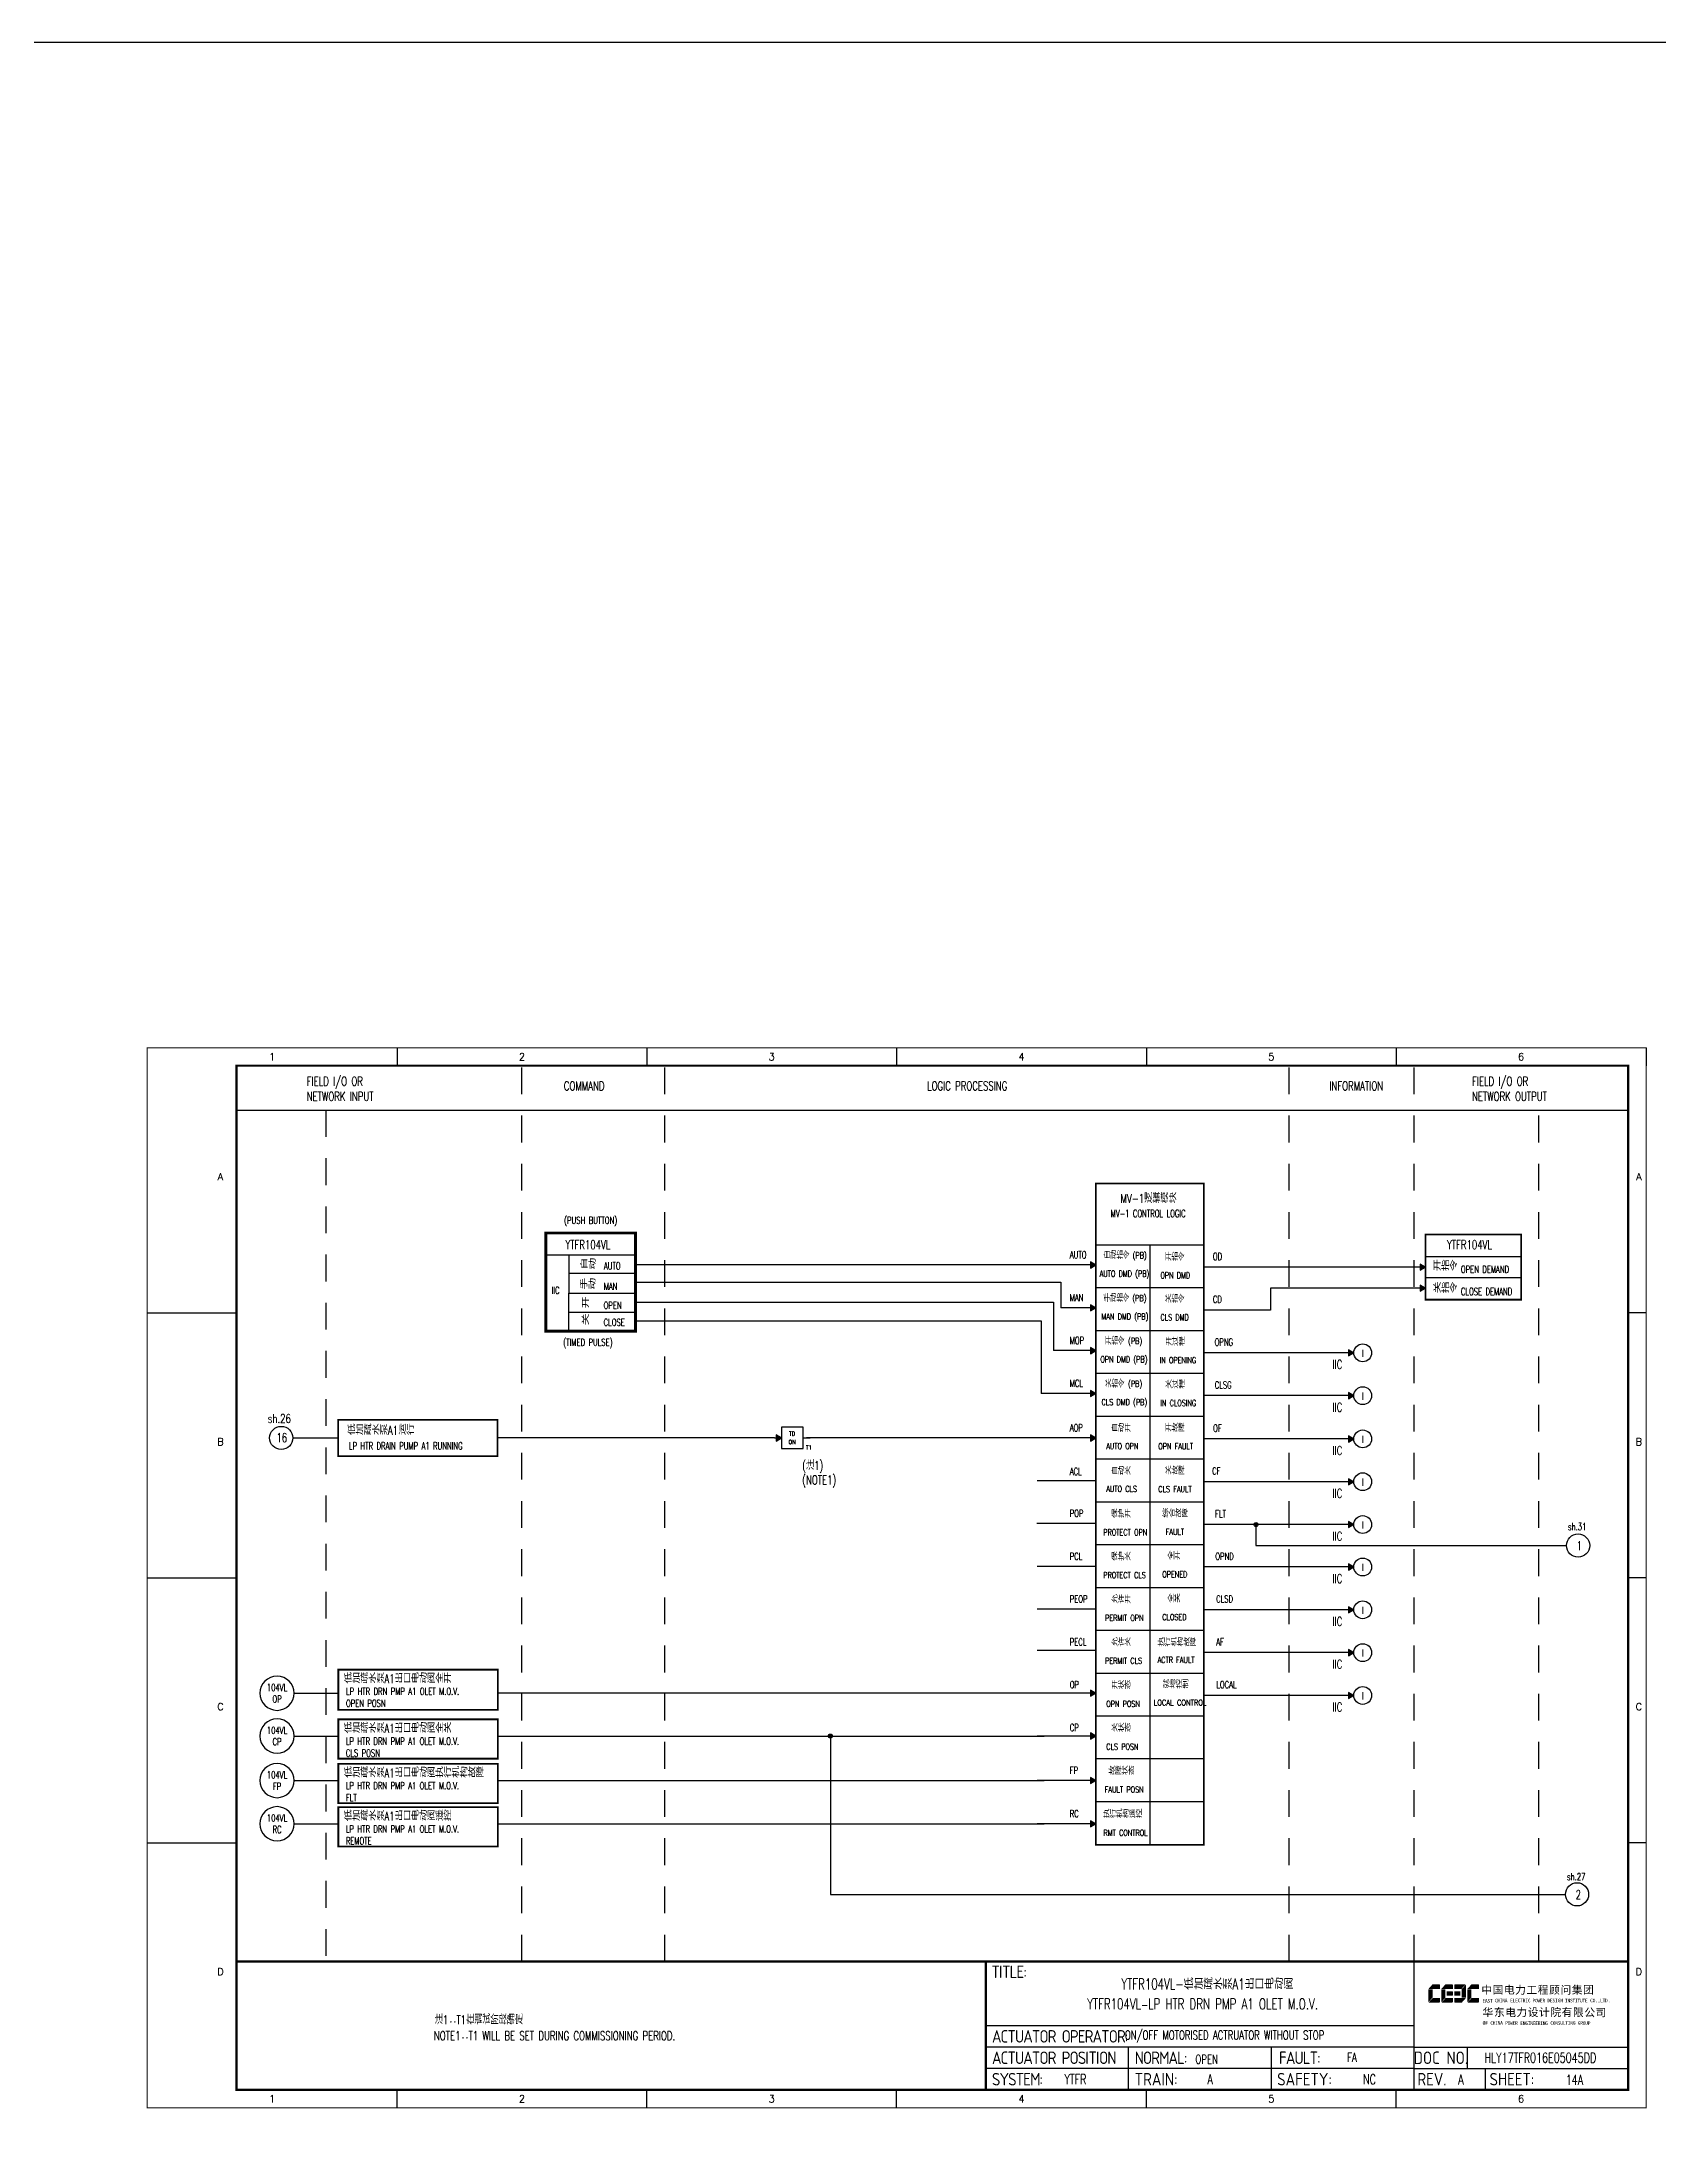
# Model space of a CAD drawing. Header units: millimetres. Extents: x 5560 to 16471, y 4607 to 8234.
# Drawn here: x 11190 to 11643, y 7480 to 8068 of the extents above; entities that cross this region are included whole.
import ezdxf
from ezdxf.enums import TextEntityAlignment as Align

# ---------------------------------------------------------------- set-up
doc = ezdxf.new("R2010")
doc.units = ezdxf.units.MM
doc.linetypes.add('DASHED', pattern=[0.75, 0.5, -0.25])
doc.linetypes.add('JIS_02_0.7', pattern=[1.35, 0.75, -0.6])
for name, color, linetype in [('BLOCK', 7, 'Continuous'), ('BORDER', 1, 'Continuous'), ('INSTRUMENT', 4, 'Continuous'), ('MLINE', 6, 'Continuous'), ('TITLE', 1, 'Continuous'), ('TK', 7, 'Continuous'), ('图框_外框线', 7, 'Continuous'), ('图框_标题栏文字', 6, 'Continuous')]:
    doc.layers.add(name, color=color, linetype=linetype)
doc.styles.add('DANIEL', font='COMPLEX', dxfattribs={"width": 0.7, "bigfont": 'GVFS'})
doc.styles.add('ecepdi', font='simhei.ttf', dxfattribs={"width": 0.9})
doc.styles.get("Standard").update_dxf_attribs({"font": 'romans.shx', "width": 0.7, "bigfont": '@0hztxta.shx'})
doc.styles.add('工程字', font='gbenor.shx', dxfattribs={"bigfont": 'gbcbig.shx'})

# ---------------------------------------------------------------- blocks, each defined once
blk = doc.blocks.new('INS00')
at = {"layer": 'INSTRUMENT', "color": 0}
blk.add_lwpolyline([(6, 0, 1), (-6, 0, 1)], format="xyb", close=True, dxfattribs=at)
at = {"layer": 'INSTRUMENT', "flags": 1}
for tag, p in [('INSNAM', (0, 9)), ('INSDGN', (0, -9)), ('INSTYP', (0, -12)), ('INSMAN', (0, -18)), ('INSREM', (0, -21)), ('INSSUP', (0, -15))]:
    blk.add_attdef(tag, text='', height=3, dxfattribs=at).set_placement(p, align=Align.TOP_CENTER)
at = {"layer": 'INSTRUMENT', "width": 0.7}
for tag, p in [('INSIDE', (0, 2)), ('INSSYS', (0, -2))]:
    blk.add_attdef(tag, text='', height=2.5, dxfattribs=at).set_placement(p, align=Align.MIDDLE)
for tag, p in [('INSHH', (6, 3.5)), ('INSL', (6, -3)), ('INSLL', (6, -6))]:
    blk.add_attdef(tag, p, '', height=2.5, dxfattribs=at)
at = {"layer": 'INSTRUMENT', "linetype": 'DASHED', "width": 0.7}
blk.add_attdef('INSH', (6, 0.5), '', height=2.5, dxfattribs=at)
blk = doc.blocks.new('A$C1E0003F3')
h = blk.add_hatch(color=152)
edge = h.paths.add_edge_path()
edge.add_ellipse((5.15, 4.41), major_axis=(0, 0.211), ratio=0.769231, start_angle=-90, end_angle=0)
edge.add_line((5.15, 4.62), (3.22, 4.62))
edge.add_line((3.22, 4.62), (2.09, 3.35))
edge.add_line((2.09, 3.35), (5.32, 3.35))
edge.add_line((5.32, 3.35), (5.32, 4.41))
h.paths.add_polyline_path([(3.22, 3.23), (2.09, 3.23), (2.09, -0.36), (3.22, 0.91)])
edge = h.paths.add_edge_path()
edge.add_line((5.32, 0.81), (3.27, 0.81))
edge.add_line((3.27, 0.81), (2.13, -0.46))
edge.add_line((2.13, -0.46), (5.15, -0.46))
edge.add_ellipse((5.15, -0.25), major_axis=(0, 0.211), ratio=0.769231, start_angle=180, end_angle=270)
edge.add_line((5.32, -0.25), (5.32, 0.81))
h = blk.add_hatch(color=152)
edge = h.paths.add_edge_path()
edge.add_ellipse((8.78, 4.41), major_axis=(0, 0.211), ratio=0.769231, start_angle=-90, end_angle=0)
edge.add_line((8.78, 4.62), (6.84, 4.62))
edge.add_line((6.84, 4.62), (5.71, 3.35))
edge.add_line((5.71, 3.35), (8.94, 3.35))
edge.add_line((8.94, 3.35), (8.94, 4.41))
h.paths.add_polyline_path([(6.84, 3.23), (5.71, 3.23), (5.71, -0.36), (6.84, 0.91)])
edge = h.paths.add_edge_path()
edge.add_ellipse((8.78, 2.49), major_axis=(0, 0.211), ratio=0.769231, start_angle=-90, end_angle=0)
edge.add_line((8.78, 2.7), (7.22, 2.7))
edge.add_line((7.22, 2.7), (7.22, 1.44))
edge.add_line((7.22, 1.44), (8.78, 1.44))
edge.add_ellipse((8.78, 1.65), major_axis=(0, 0.211), ratio=0.769231, start_angle=180, end_angle=270)
edge.add_line((8.94, 1.65), (8.94, 2.49))
edge = h.paths.add_edge_path()
edge.add_line((8.94, 0.81), (6.89, 0.81))
edge.add_line((6.89, 0.81), (5.75, -0.46))
edge.add_line((5.75, -0.46), (8.78, -0.46))
edge.add_ellipse((8.78, -0.25), major_axis=(0, 0.211), ratio=0.769231, start_angle=180, end_angle=270)
edge.add_line((8.94, -0.25), (8.94, 0.81))
h = blk.add_hatch(color=1)
edge = h.paths.add_edge_path()
edge.add_line((12.48, 4.62), (9.46, 4.62))
edge.add_ellipse((9.46, 4.41), major_axis=(0, 0.211), ratio=0.769231, start_angle=0, end_angle=90)
edge.add_line((9.3, 4.41), (9.3, 3.35))
edge.add_line((9.3, 3.35), (11.35, 3.35))
edge.add_line((11.35, 3.35), (12.48, 4.62))
h.paths.add_polyline_path([(12.57, 4.56), (11.38, 3.23), (11.38, 0.93), (12.57, 0.93)])
edge = h.paths.add_edge_path()
edge.add_line((11.03, 2.7), (9.46, 2.7))
edge.add_ellipse((9.46, 2.49), major_axis=(0, 0.211), ratio=0.769231, start_angle=0, end_angle=90)
edge.add_line((9.3, 2.49), (9.3, 1.65))
edge.add_ellipse((9.46, 1.65), major_axis=(0, 0.211), ratio=0.769231, start_angle=90, end_angle=180)
edge.add_line((9.46, 1.44), (11.03, 1.44))
edge.add_line((11.03, 1.44), (11.03, 2.7))
h = blk.add_hatch(color=1)
edge = h.paths.add_edge_path()
edge.add_line((12.58, 0.79), (9.3, 0.79))
edge.add_line((9.3, 0.79), (9.3, -0.27))
edge.add_ellipse((9.46, -0.27), major_axis=(0, 0.211), ratio=0.769231, start_angle=90, end_angle=180)
edge.add_line((9.46, -0.48), (11.43, -0.48))
edge.add_line((11.43, -0.48), (12.58, 0.79))
h = blk.add_hatch(color=152)
edge = h.paths.add_edge_path()
edge.add_ellipse((16.11, 4.41), major_axis=(0, 0.211), ratio=0.769231, start_angle=-90, end_angle=0)
edge.add_line((16.11, 4.62), (14.14, 4.62))
edge.add_line((14.14, 4.62), (13, 3.35))
edge.add_line((13, 3.35), (16.27, 3.35))
edge.add_line((16.27, 3.35), (16.27, 4.41))
h.paths.add_polyline_path([(14.14, 3.23), (13, 3.23), (13, -0.36), (14.14, 0.91)])
edge = h.paths.add_edge_path()
edge.add_line((16.27, 0.81), (14.18, 0.81))
edge.add_line((14.18, 0.81), (13.04, -0.46))
edge.add_line((13.04, -0.46), (16.03, -0.46))
edge.add_ellipse((16.03, -0.15), major_axis=(0, 0.316), ratio=0.769231, start_angle=180, end_angle=270)
edge.add_line((16.27, -0.15), (16.27, 0.81))
at = {"layer": 'TITLE', "color": 7, "style": 'ecepdi'}
for s, p in [('中', (16.92, 1.94)), ('国', (20.09, 2)), ('电', (23.25, 1.99)), ('力', (26.39, 1.96)), ('工', (29.53, 1.95)), ('程', (32.71, 1.98)), ('顾', (35.9, 1.98)), ('问', (39.09, 1.94)), ('集', (42.26, 1.98)), ('团', (45.42, 2.01)), ('华', (17.24, -4.31)), ('东', (20.45, -4.29)), ('电', (23.62, -4.35)), ('力', (26.75, -4.32)), ('设', (29.92, -4.3)), ('计', (33.05, -4.31)), ('院', (36.26, -4.29)), ('有', (39.41, -4.29)), ('限', (42.57, -4.32)), ('公', (45.78, -4.38)), ('司', (48.91, -4.35))]:
    blk.add_text(s, height=2.2, dxfattribs=at).set_placement(p)
at = {"layer": 'TITLE', "color": 7, "style": 'ecepdi', "width": 0.975}
for s, p in [('E', (17.58, 0.02)), ('A', (18.29, 0.03)), ('S', (19, 0.03)), ('T', (19.7, 0.03)), ('C', (21.1, 0.09)), ('H', (21.77, 0.09)), ('I', (22.46, 0.09)), ('N', (23.17, 0.1)), ('A', (23.86, 0.1)), ('E', (25.35, 0.09)), ('L', (26.05, 0.11)), ('E', (26.76, 0.1)), ('C', (27.46, 0.12)), ('T', (28.18, 0.11)), ('R', (28.87, 0.1)), ('I', (29.57, 0.11)), ('C', (30.28, 0.1)), ('P', (31.64, 0.09)), ('O', (32.32, 0.08)), ('W', (33.03, 0.08)), ('E', (33.72, 0.08)), ('R', (34.42, 0.09)), ('D', (35.81, 0.1)), ('E', (36.52, 0.1)), ('S', (37.2, 0.1)), ('I', (37.91, 0.09)), ('G', (38.68, 0.11)), ('N', (39.38, 0.09)), ('I', (40.72, 0.07)), ('N', (41.43, 0.08)), ('S', (42.14, 0.08)), ('T', (42.83, 0.08)), ('I', (43.52, 0.09)), ('T', (44.22, 0.07)), ('U', (44.93, 0.07)), ('T', (45.63, 0.08)), ('E', (46.34, 0.09)), ('C', (47.76, 0.11)), ('O', (48.48, 0.1)), ('L', (50.56, 0.1)), ('T', (51.27, 0.1)), ('D', (51.96, 0.1)), ('O', (17.67, -6.18)), ('OF', (18.01, -6.2)), ('F', (18.37, -6.2)), ('C', (19.8, -6.19)), ('H', (20.47, -6.19)), ('I', (21.15, -6.19)), ('N', (21.87, -6.18)), ('A', (22.56, -6.18)), ('P', (23.98, -6.2)), ('O', (24.66, -6.21)), ('W', (25.36, -6.21)), ('E', (26.06, -6.21)), ('R', (26.75, -6.2)), ('E', (28.19, -6.24)), ('N', (28.91, -6.27)), ('G', (29.62, -6.26)), ('I', (30.32, -6.27)), ('N', (31.02, -6.27)), ('E', (31.7, -6.28)), ('E', (32.41, -6.27)), ('R', (33.1, -6.24)), ('I', (33.81, -6.24)), ('N', (34.51, -6.26)), ('G', (35.2, -6.24)), ('C', (36.61, -6.19)), ('O', (37.3, -6.21)), ('N', (38, -6.2)), ('S', (38.71, -6.21)), ('U', (39.41, -6.18)), ('L', (40.11, -6.18)), ('T', (40.81, -6.19)), ('I', (41.51, -6.21)), ('N', (42.2, -6.21)), ('G', (42.91, -6.17)), ('G', (44.29, -6.2)), ('R', (45, -6.21)), ('O', (45.69, -6.22)), ('U', (46.39, -6.2)), ('P', (47.1, -6.23)), ('.', (49.23, 0.1)), (',', (49.87, 0.1)), ('.', (52.72, 0.11))]:
    blk.add_text(s, height=1, dxfattribs=at).set_placement(p, align=Align.MIDDLE_CENTER)
blk = doc.blocks.new('A$C57484896')
for p, q in [((70, 297), (70, 292)), ((140, 297), (140, 292)), ((210, 297), (210, 292)), ((280, 297), (280, 292)), ((350, 297), (350, 292)), ((420, 297), (420, 292)), ((0, 222.75), (25, 222.75)), ((420, 222.75), (415, 222.75)), ((0, 148.5), (25, 148.5)), ((420, 148.5), (415, 148.5)), ((0, 74.25), (25, 74.25)), ((420, 74.25), (415, 74.25)), ((70, 0), (70, 5)), ((140, 0), (140, 5)), ((210, 0), (210, 5)), ((280, 0), (280, 5)), ((350, 0), (350, 5))]:
    blk.add_line(p, q)
at = {"layer": 'MLINE', "linetype": 'JIS_02_0.7', "ltscale": 10}
for p, q in [((105, 41), (105, 292)), ((145, 41), (145, 292)), ((320, 41), (320, 292)), ((355, 41), (355, 292)), ((50, 279.56), (50, 41)), ((390, 41), (390, 279.56))]:
    blk.add_line(p, q, dxfattribs=at)
at = {"layer": 'MLINE'}
blk.add_line((25, 279.56), (415, 279.56), dxfattribs=at)
at = {"layer": '图框_外框线'}
for p, q in [((355, 5), (355, 41)), ((355, 23), (235, 23)), ((355, 17), (235, 17)), ((275, 11), (275, 17)), ((315, 11), (315, 17)), ((355, 17), (415, 17)), ((370, 11), (370, 17)), ((355, 11), (235, 11)), ((355, 11), (235, 11)), ((275, 5), (275, 11)), ((315, 5), (315, 11)), ((355, 11), (415, 11)), ((375, 5), (375, 11))]:
    blk.add_line(p, q, dxfattribs=at)
for points, const_width in [([(0, 0), (420, 0), (420, 297), (0, 297)], 0.3), ([(25, 5), (415, 5), (415, 292), (25, 292)], 0.6)]:
    blk.add_lwpolyline(points, close=True, dxfattribs=dict(at, const_width=const_width))
at = {"layer": '图框_外框线', "const_width": 0.6}
blk.add_lwpolyline([(235, 41), (25, 41)], dxfattribs=at)
at = {"layer": '图框_外框线'}
blk.add_lwpolyline([(415, 41, 0.6, 0.6, 0), (235, 41, 0.6, 0.6, 0), (235, 5, 0, 0, 0)], format="xyseb", dxfattribs=at)
blk.add_blockref('A$C1E0003F3', (356.94, 29.95))
at = {"layer": 'MLINE', "char_height": 2.5, "width": 31.8959, "attachment_point": 1}
for s, insert in [('FIELD I/O OR', (44.67, 288.89)), ('FIELD I/O OR', (371.22, 288.89)), ('NETWORK INPUT', (44.67, 284.64)), ('COMMAND', (116.74, 287.58)), ('LOGIC PROCESSING', (218.52, 287.58)), ('INFORMATION', (331.25, 287.58)), ('NETWORK OUTPUT', (371.22, 284.64))]:
    blk.add_mtext(s, dxfattribs=dict(at, insert=insert))
at = {"layer": 'TK', "color": 3}
for s, p in [('1', (35, 294.5)), ('2', (105, 294.5)), ('3', (175, 294.5)), ('4', (245, 294.5)), ('5', (315, 294.5)), ('6', (385, 294.5)), ('1', (35, 2.5)), ('2', (105, 2.5)), ('3', (175, 2.5)), ('4', (245, 2.5)), ('5', (315, 2.5)), ('6', (385, 2.5))]:
    blk.add_text(s, height=2, dxfattribs=at).set_placement(p, align=Align.MIDDLE)
for s, p in [('A', (20.5, 259.88)), ('A', (418, 259.88)), ('B', (20.5, 185.62)), ('B', (418, 185.62)), ('C', (20.5, 111.38)), ('C', (418, 111.38)), ('D', (20.5, 37.12)), ('D', (418, 37.12))]:
    blk.add_text(s, height=2, dxfattribs=at).set_placement(p, align=Align.CENTER)
at = {"layer": '图框_标题栏文字', "char_height": 3.5, "style": '工程字'}
for s, insert, width, attachment_point in [('{\\T0.9; TITLE:}', (234.86, 38.09), 14.2249, 4), ('{\\T0.9; ACTUATOR OPERATOR:}', (235, 20), 40, 4), ('{\\T0.9; ACTUATOR POSITION}', (235, 14), 45, 4), ('{\\T0.9; NORMAL:}', (275, 14), 18.2557, 4), ('{\\T0.9; FAULT:}', (315.44, 14), 15, 4), ('DOC NO.', (362.5, 14), 15, 5), ('{\\T0.9; SYSTEM:}', (235, 8), 17.9526, 4), ('{\\T0.9; }TRAIN: ', (275, 8), 17.6638, 4), ('SAFETY:', (324.3, 8), 22.3993, 5), ('REV.', (360, 8), 10, 5), ('SHEET:', (382.42, 8), 20, 5)]:
    blk.add_mtext(s, dxfattribs=dict(at, insert=insert, width=width, attachment_point=attachment_point))
blk = doc.blocks.new('TD ON')
at = {"layer": 'BORDER'}
blk.add_hatch(color=256, dxfattribs=at).paths.add_polyline_path([(2178.99, 3763.24), (2177.49, 3764.11), (2177.49, 3762.37)])
for p, q in [((2176.99, 3763.24), (2178.99, 3763.24)), ((2184.99, 3763.24), (2186.99, 3763.24))]:
    blk.add_line(p, q, dxfattribs=at)
for points in [[(2184.99, 3766.24), (2178.99, 3766.24), (2178.99, 3760.24), (2184.99, 3760.24)], [(2178.99, 3763.24), (2177.49, 3764.11), (2177.49, 3762.37)]]:
    blk.add_lwpolyline(points, close=True, dxfattribs=at)
at = {"layer": 'BORDER', "style": 'DANIEL', "width": 0.8}
for s, p in [('ON', (2181.94, 3762.09)), ('TD', (2181.94, 3764.43))]:
    blk.add_text(s, height=1.2, dxfattribs=at).set_placement(p, align=Align.MIDDLE)

msp = doc.modelspace()

# ---------------------------------------------------------------- hatches: boundary and pattern name
for points in [[(11485.7, 7725.5), (11484.2, 7726.37), (11484.2, 7724.63)], [(11578.11, 7724.88), (11576.61, 7725.74), (11576.61, 7724.01)], [(11578.11, 7719), (11576.61, 7719.87), (11576.61, 7718.14)], [(11485.7, 7713.5), (11484.2, 7714.37), (11484.2, 7712.63)], [(11485.7, 7701.5), (11484.2, 7702.37), (11484.2, 7700.63)], [(11558.01, 7700.88), (11556.51, 7701.74), (11556.51, 7700.01)], [(11485.7, 7689.5), (11484.2, 7690.37), (11484.2, 7688.63)], [(11558.01, 7688.88), (11556.51, 7689.74), (11556.51, 7688.01)], [(11485.7, 7677.03), (11484.2, 7677.9), (11484.2, 7676.16)], [(11558.01, 7676.76), (11556.51, 7677.62), (11556.51, 7675.89)], [(11558.01, 7664.76), (11556.51, 7665.62), (11556.51, 7663.89)], [(11558.01, 7652.76), (11556.51, 7653.62), (11556.51, 7651.89)], [(11558.01, 7640.88), (11556.51, 7641.74), (11556.51, 7640.01)], [(11558.01, 7628.88), (11556.51, 7629.74), (11556.51, 7628.01)], [(11558.01, 7616.88), (11556.51, 7617.74), (11556.51, 7616.01)], [(11485.7, 7605.5), (11484.2, 7606.37), (11484.2, 7604.63)], [(11558.01, 7604.88), (11556.51, 7605.74), (11556.51, 7604.01)], [(11485.7, 7593.5), (11484.2, 7594.37), (11484.2, 7592.63)], [(11485.7, 7581.03), (11484.2, 7581.9), (11484.2, 7580.16)], [(11485.7, 7568.91), (11484.2, 7569.78), (11484.2, 7568.05)]]:
    msp.add_hatch(color=256).paths.add_polyline_path(points)
h = msp.add_hatch(color=256)
edge = h.paths.add_edge_path()
edge.add_arc((11530.59, 7652.76), 0.55, 0, 360)
h = msp.add_hatch(color=256)
edge = h.paths.add_edge_path()
edge.add_arc((11411.32, 7593.5), 0.55, 0, 360)

# ---------------------------------------------------------------- linework, layer by layer
for p, q in [((11485.7, 7731.16), (11485.7, 7748.33)), ((11485.7, 7748.33), (11515.98, 7748.33)), ((11515.98, 7731.16), (11515.98, 7748.33)), ((11485.7, 7731.16), (11515.98, 7731.16)), ((11500.84, 7731.16), (11500.84, 7563.04)), ((11578.11, 7727.92), (11604.89, 7727.92)), ((11578.11, 7727.92), (11604.89, 7727.92)), ((11485.7, 7725.5), (11356.74, 7725.5)), ((11356.74, 7720.71), (11475.91, 7720.71)), ((11475.91, 7720.71), (11475.91, 7713.5)), ((11578.11, 7724.88), (11515.98, 7724.88)), ((11578.11, 7721.98), (11604.89, 7721.98)), ((11356.74, 7715.12), (11473.86, 7715.12)), ((11473.86, 7715.12), (11473.86, 7701.5)), ((11485.7, 7719.16), (11515.98, 7719.16)), ((11578.11, 7719), (11534.65, 7719)), ((11534.65, 7719), (11534.65, 7712.88)), ((11578.11, 7715.79), (11604.89, 7715.79)), ((11578.11, 7715.79), (11604.89, 7715.79)), ((11356.74, 7709.88), (11470.43, 7709.88)), ((11470.43, 7709.88), (11470.43, 7689.5)), ((11485.7, 7713.5), (11475.91, 7713.5)), ((11534.65, 7712.88), (11515.98, 7712.88)), ((11485.7, 7707.16), (11515.98, 7707.16)), ((11485.7, 7701.5), (11473.86, 7701.5)), ((11530.59, 7700.88), (11515.98, 7700.88)), ((11556.51, 7700.88), (11515.98, 7700.88)), ((11485.7, 7695.16), (11515.98, 7695.16)), ((11485.7, 7689.5), (11470.43, 7689.5)), ((11530.59, 7688.88), (11515.98, 7688.88)), ((11556.51, 7688.88), (11515.98, 7688.88)), ((11485.7, 7683.16), (11515.98, 7683.16)), ((11260.71, 7677.03), (11273.11, 7677.03)), ((11395.66, 7677.03), (11318.05, 7677.03)), ((11469.18, 7677.03), (11404.66, 7677.03)), ((11485.7, 7677.03), (11469.18, 7677.03)), ((11556.51, 7676.76), (11515.98, 7676.76)), ((11485.7, 7671.16), (11515.98, 7671.16)), ((11485.7, 7665.03), (11469.25, 7665.03)), ((11556.51, 7664.76), (11515.98, 7664.76)), ((11485.7, 7659.16), (11515.98, 7659.16)), ((11485.7, 7653.03), (11469.18, 7653.03)), ((11530.59, 7652.76), (11515.98, 7652.76)), ((11556.51, 7652.76), (11515.98, 7652.76)), ((11530.59, 7652.61), (11530.59, 7646.91)), ((11485.7, 7647.16), (11515.98, 7647.16)), ((11530.59, 7646.91), (11617.61, 7646.91)), ((11485.7, 7641.03), (11469.25, 7641.03)), ((11530.59, 7640.88), (11515.98, 7640.88)), ((11556.51, 7640.88), (11515.98, 7640.88)), ((11485.7, 7635.16), (11515.98, 7635.16)), ((11485.7, 7629.03), (11469.25, 7629.03)), ((11530.59, 7628.88), (11515.98, 7628.88)), ((11556.51, 7628.88), (11515.98, 7628.88)), ((11485.7, 7623.16), (11515.98, 7623.16)), ((11485.7, 7617.5), (11469.25, 7617.5)), ((11530.59, 7616.88), (11515.98, 7616.88)), ((11556.51, 7616.88), (11515.98, 7616.88)), ((11273.46, 7612.1), (11318.14, 7612.1)), ((11273.46, 7600.83), (11273.46, 7612.1)), ((11318.14, 7600.83), (11318.14, 7612.1)), ((11485.7, 7611.16), (11515.98, 7611.16)), ((11261.07, 7605.5), (11273.46, 7605.5)), ((11485.7, 7605.5), (11318.14, 7605.5)), ((11530.59, 7604.88), (11515.98, 7604.88)), ((11556.51, 7604.88), (11515.98, 7604.88)), ((11318.14, 7600.83), (11273.46, 7600.83)), ((11273.46, 7598.17), (11318.14, 7598.17)), ((11273.46, 7587.15), (11273.46, 7598.17)), ((11318.14, 7587.15), (11318.14, 7598.17)), ((11485.7, 7599.16), (11515.98, 7599.16)), ((11261.07, 7593.5), (11273.46, 7593.5)), ((11318.14, 7593.5), (11471.28, 7593.5)), ((11411.32, 7593.5), (11411.32, 7549.12)), ((11485.7, 7593.5), (11469.25, 7593.5)), ((11318.14, 7587.15), (11273.46, 7587.15)), ((11273.46, 7585.7), (11318.14, 7585.7)), ((11273.46, 7574.68), (11273.46, 7585.7)), ((11318.14, 7574.68), (11318.14, 7585.7)), ((11485.7, 7587.16), (11515.98, 7587.16)), ((11261.07, 7581.03), (11273.46, 7581.03)), ((11318.14, 7581.03), (11471.28, 7581.03)), ((11485.7, 7581.03), (11469.25, 7581.03)), ((11318.14, 7574.68), (11273.46, 7574.68)), ((11273.46, 7573.58), (11318.14, 7573.58)), ((11273.46, 7562.56), (11273.46, 7573.58)), ((11318.14, 7562.56), (11318.14, 7573.58)), ((11485.7, 7575.16), (11515.98, 7575.16)), ((11261.07, 7568.91), (11273.46, 7568.91)), ((11318.14, 7568.91), (11471.28, 7568.91)), ((11485.7, 7568.91), (11469.25, 7568.91)), ((11318.14, 7562.56), (11273.46, 7562.56)), ((11411.32, 7549.12), (11617.29, 7549.12))]:
    msp.add_line(p, q)
at = {"color": 0}
for p, q in [((11331.57, 7734.46), (11356.74, 7734.46)), ((11331.57, 7734.46), (11331.57, 7706.95)), ((11356.74, 7734.46), (11356.74, 7706.95)), ((11331.57, 7728.33), (11356.74, 7728.33)), ((11337.99, 7728.33), (11337.96, 7706.95)), ((11337.96, 7723.19), (11356.71, 7723.19)), ((11337.96, 7717.61), (11356.71, 7717.61)), ((11337.96, 7712.24), (11356.71, 7712.24)), ((11356.74, 7706.95), (11331.57, 7706.95)), ((11337.96, 7706.95), (11356.74, 7706.95))]:
    msp.add_line(p, q, dxfattribs=at)
for points in [[(7160.94, 8068.2), (15336.96, 8068.2), (15336.96, 4606.91), (7160.94, 4606.91)], [(11485.7, 7731.16), (11515.98, 7731.16), (11515.98, 7563.04), (11485.7, 7563.04)], [(11485.7, 7725.5), (11484.2, 7726.37), (11484.2, 7724.63)], [(11578.11, 7724.88), (11576.61, 7725.74), (11576.61, 7724.01)], [(11578.11, 7719), (11576.61, 7719.87), (11576.61, 7718.14)], [(11485.7, 7713.5), (11484.2, 7714.37), (11484.2, 7712.63)], [(11485.7, 7701.5), (11484.2, 7702.37), (11484.2, 7700.63)], [(11558.01, 7700.88), (11556.51, 7701.74), (11556.51, 7700.01)], [(11485.7, 7689.5), (11484.2, 7690.37), (11484.2, 7688.63)], [(11558.01, 7688.88), (11556.51, 7689.74), (11556.51, 7688.01)], [(11485.7, 7677.03), (11484.2, 7677.9), (11484.2, 7676.16)], [(11558.01, 7676.76), (11556.51, 7677.62), (11556.51, 7675.89)], [(11558.01, 7664.76), (11556.51, 7665.62), (11556.51, 7663.89)], [(11558.01, 7652.76), (11556.51, 7653.62), (11556.51, 7651.89)], [(11558.01, 7640.88), (11556.51, 7641.74), (11556.51, 7640.01)], [(11558.01, 7628.88), (11556.51, 7629.74), (11556.51, 7628.01)], [(11558.01, 7616.88), (11556.51, 7617.74), (11556.51, 7616.01)], [(11485.7, 7605.5), (11484.2, 7606.37), (11484.2, 7604.63)], [(11558.01, 7604.88), (11556.51, 7605.74), (11556.51, 7604.01)], [(11485.7, 7593.5), (11484.2, 7594.37), (11484.2, 7592.63)], [(11485.7, 7581.03), (11484.2, 7581.9), (11484.2, 7580.16)], [(11485.7, 7568.91), (11484.2, 7569.78), (11484.2, 7568.05)]]:
    msp.add_lwpolyline(points, close=True)
for points, const_width in [([(11485.7, 7748.33), (11515.98, 7748.33), (11515.98, 7563.04), (11485.7, 7563.04), (11485.7, 7748.33)], 0.5), ([(11485.7, 7748.33), (11515.98, 7748.33), (11515.98, 7563.04), (11485.7, 7563.04), (11485.7, 7748.33)], 0.2), ([(11578.11, 7734.04), (11604.89, 7734.04), (11604.89, 7715.79), (11578.11, 7715.79), (11578.11, 7734.04)], 0.5), ([(11273.37, 7682.12), (11318.05, 7682.12), (11318.05, 7671.94), (11273.37, 7671.94), (11273.37, 7682.12)], 0.5), ([(11273.46, 7612.1), (11318.14, 7612.1), (11318.14, 7600.83), (11273.46, 7600.83), (11273.46, 7612.1)], 0.5), ([(11273.46, 7598.17), (11318.14, 7598.17), (11318.14, 7587.15), (11273.46, 7587.15), (11273.46, 7598.17)], 0.5), ([(11273.46, 7585.7), (11318.14, 7585.7), (11318.14, 7574.68), (11273.46, 7574.68), (11273.46, 7585.7)], 0.5), ([(11273.46, 7573.58), (11318.14, 7573.58), (11318.14, 7562.56), (11273.46, 7562.56), (11273.46, 7573.58)], 0.5)]:
    msp.add_lwpolyline(points, dxfattribs=dict(const_width=const_width))
at = {"color": 0, "const_width": 0.8}
msp.add_lwpolyline([(11331.57, 7734.46), (11356.74, 7734.46), (11356.74, 7706.95), (11331.57, 7706.95), (11331.57, 7734.46)], dxfattribs=at)
msp.add_lwpolyline([(11578.11, 7715.79), (11578.11, 7734.04), (11604.89, 7734.04), (11604.89, 7715.79)])
msp.add_lwpolyline([(11578.11, 7715.79), (11578.11, 7734.04), (11604.89, 7734.04), (11604.89, 7715.79)])
for centre, radius in [((11560.51, 7700.88), 2.5), ((11560.51, 7688.88), 2.5), ((11560.51, 7676.76), 2.5), ((11560.51, 7664.76), 2.5), ((11530.59, 7652.76), 0.55), ((11560.51, 7652.76), 2.5), ((11560.51, 7640.88), 2.5), ((11560.51, 7628.88), 2.5), ((11560.51, 7616.88), 2.5), ((11560.51, 7604.88), 2.5), ((11411.32, 7593.5), 0.55)]:
    msp.add_circle(centre, radius)
at = {"color": 1}
for centre in [(11257.45, 7677.03), (11620.86, 7646.87), (11620.56, 7549.14)]:
    msp.add_circle(centre, 3.25, dxfattribs=at)

# ---------------------------------------------------------------- block references
for name, p in [('A$C57484896', (11219.9, 7489.34)), ('TD ON', (9218.67, 3913.79))]:
    msp.add_blockref(name, p)
at = {"layer": 'MLINE', "xscale": 0.7999999999992724, "yscale": 0.7999999999992724, "zscale": 0.8}
for p, values in [((11256.27, 7605.5), {'INSIDE': '104VL', 'INSSYS': 'OP'}), ((11256.27, 7593.5), {'INSIDE': '104VL', 'INSSYS': 'CP'}), ((11256.27, 7581.03), {'INSIDE': '104VL', 'INSSYS': 'FP'}), ((11256.27, 7568.91), {'INSIDE': '104VL', 'INSSYS': 'RC'})]:
    msp.add_blockref('INS00', p, dxfattribs=at).add_auto_attribs(values)

# ---------------------------------------------------------------- texts
at = {"width": 0.7}
for p in [(11560.55, 7699.75), (11560.55, 7687.75), (11560.55, 7675.63), (11560.55, 7663.63), (11560.55, 7651.63), (11560.55, 7639.75), (11560.55, 7627.75), (11560.55, 7615.75), (11560.55, 7603.75)]:
    msp.add_text('I', height=2, dxfattribs=at).set_placement(p, align=Align.CENTER)
at = {"attachment_point": 1}
for s, insert, char_height, width in [('MV-1逻辑模块', (11492.65, 7745.38), 2.5, 73.0067), ('MV-1 CONTROL LOGIC', (11489.87, 7740.92), 2, 48.5204), ('YTFR104VL', (11584.12, 7732.45), 2.5, 73.0067), ('AUTO', (11478.41, 7729.35), 2, 73.0067), ('AUTO', (11478.41, 7729.35), 2, 73.0067), ('自动指令', (11487.87, 7729.16), 2, 73.0067), ('(PB)', (11496.03, 7729.06), 1.7, 73.0067), ('开指令', (11505.1, 7728.69), 2, 73.0067), ('OD', (11518.52, 7728.88), 2, 73.0067), ('开指令', (11580.19, 7726.42), 2.5, 73.0067), ('AUTO DMD (PB)', (11486.77, 7723.91), 1.7, 73.0067), ('OPN DMD', (11503.81, 7723.44), 1.7, 73.0067), ('OPEN DEMAND', (11588.02, 7725.28), 2, 73.0067), ('MAN', (11478.41, 7717.35), 2, 73.0067), ('MAN', (11478.41, 7717.35), 2, 73.0067), ('手动指令', (11487.85, 7717.16), 2, 73.0067), ('(PB)', (11495.95, 7717.06), 1.7, 73.0067), ('关指令', (11505.1, 7716.93), 2, 73.0067), ('CD', (11518.52, 7716.88), 2, 73.0067), ('关指令', (11580.19, 7720.2), 2.5, 73.0067), ('CLOSE DEMAND', (11588.02, 7719.06), 2, 73.0067), ('MAN DMD (PB)', (11487.31, 7711.91), 1.7, 73.0067), ('CLS DMD', (11503.81, 7711.67), 1.7, 73.0067), ('MOP', (11478.41, 7705.35), 2, 73.0067), ('MOP', (11478.41, 7705.35), 2, 73.0067), ('开指令', (11488.28, 7705.16), 2, 73.0067), ('(PB)', (11494.75, 7705.06), 1.7, 73.0067), ('开过程', (11505.19, 7704.93), 2, 73.0067), ('OPNG', (11519, 7704.88), 2, 73.0067), ('OPN DMD (PB)', (11486.99, 7699.91), 1.7, 73.0067), ('IN OPENING', (11503.59, 7699.67), 1.7, 73.0067), ('IIC', (11552.01, 7698.88), 2.5, 4.5039), ('MCL', (11478.41, 7693.35), 2, 73.0067), ('MCL', (11478.41, 7693.35), 2, 73.0067), ('关指令', (11488.28, 7693.16), 2, 73.0067), ('(PB)', (11494.75, 7693.06), 1.7, 73.0067), ('关过程', (11505.19, 7692.93), 2, 73.0067), ('CLSG', (11519.03, 7692.88), 2, 73.0067), ('CLS DMD (PB)', (11487.32, 7687.91), 1.7, 73.0067), ('IN CLOSING', (11503.8, 7687.67), 1.7, 73.0067), ('IIC', (11552.01, 7686.88), 2.5, 4.5039), ('sh.26', (11253.69, 7683.73), 2.5, 73.0067), ('低加疏水泵A1运行', (11275.94, 7680.44), 2.5, 73.0067), ('AOP', (11478.41, 7680.88), 2, 73.0067), ('自动开', (11490.03, 7680.69), 2, 73.0067), ('开故障', (11505.1, 7680.81), 2, 73.0067), ('OF', (11518.58, 7680.76), 2, 73.0067), ('16', (11256.09, 7678.36), 2.5, 73.0067), ('LP HTR DRAIN PUMP A1 RUNNING', (11276.4, 7675.81), 2, 73.0067), ('AUTO OPN', (11488.63, 7675.6), 1.7, 73.0067), ('OPN FAULT', (11503.22, 7675.55), 1.7, 73.0067), ('IIC', (11552.01, 7674.76), 2.5, 4.5039), ('(注1)', (11403.45, 7670.55), 2.5, 73.0067), ('ACL', (11478.41, 7668.64), 2, 73.0067), ('自动关', (11490.03, 7668.69), 2, 73.0067), ('关故障', (11505.1, 7668.81), 2, 73.0067), ('CF', (11518.32, 7668.76), 2, 73.0067), ('(NOTE1)', (11403.44, 7666.51), 2.5, 73.0067), ('AUTO CLS', (11488.63, 7663.6), 1.7, 73.0067), ('CLS FAULT', (11503.22, 7663.55), 1.7, 73.0067), ('IIC', (11552.01, 7662.76), 2.5, 4.5039), ('POP', (11478.41, 7656.88), 2, 73.0067), ('保护开', (11490.03, 7656.69), 2, 73.0067), ('综合故障', (11504.26, 7656.81), 2, 73.0067), ('FLT', (11519.13, 7656.76), 2, 73.0067), ('PROTECT OPN', (11487.82, 7651.44), 1.7, 73.0067), ('FAULT', (11505.32, 7651.55), 1.7, 73.0067), ('IIC', (11552.01, 7650.76), 2.5, 4.5039), ('sh.31', (11618, 7653.2), 2, 73.0067), ('PCL', (11478.41, 7644.88), 2, 73.0067), ('保护关', (11490.03, 7644.69), 2, 73.0067), ('全开', (11505.76, 7644.93), 2, 73.0067), ('OPND', (11519.2, 7644.88), 2, 73.0067), ('1', (11620.46, 7648.08), 2.5, 73.0067), ('PROTECT CLS', (11487.82, 7639.44), 1.7, 73.0067), ('OPENED', (11504.33, 7639.67), 1.7, 73.0067), ('IIC', (11552.01, 7638.88), 2.5, 4.5039), ('PEOP', (11478.41, 7632.88), 2, 73.0067), ('允许开', (11490.03, 7632.69), 2, 73.0067), ('全关', (11505.76, 7632.93), 2, 73.0067), ('CLSD', (11519.43, 7632.88), 2, 73.0067), ('PERMIT OPN', (11488.31, 7627.44), 1.7, 73.0067), ('CLOSED', (11504.33, 7627.67), 1.7, 73.0067), ('IIC', (11552.01, 7626.88), 2.5, 4.5039), ('PECL', (11478.41, 7620.88), 2, 73.0067), ('允许关', (11490.03, 7620.69), 2, 73.0067), ('执行机构故障', (11502.95, 7620.69), 2, 73.0067), ('AF', (11519.46, 7620.88), 2, 73.0067), ('PERMIT CLS', (11488.31, 7615.44), 1.7, 73.0067), ('ACTR FAULT', (11503.02, 7615.67), 1.7, 73.0067), ('IIC', (11552.01, 7614.88), 2.5, 4.5039), ('低加疏水泵A1出口电动阀全开', (11274.98, 7610.82), 2.5, 73.0067), ('OP', (11478.41, 7608.88), 2, 73.0067), ('开状态', (11490.03, 7608.69), 2, 73.0067), ('就地控制', (11504.44, 7608.93), 2, 73.0067), ('LOCAL', (11519.46, 7608.88), 2, 73.0067), ('LP HTR DRN PMP A1 OLET M.O.V.\\POPEN POSN', (11275.59, 7607.02), 2, 73.0067), ('OPN POSN', (11488.65, 7603.35), 1.7, 73.0067), ('LOCAL CONTROL', (11501.94, 7603.67), 1.6, 73.0067), ('低加疏水泵A1出口电动阀全关', (11274.98, 7596.89), 2.5, 73.0067), ('IIC', (11552.01, 7602.88), 2.5, 4.5039), ('LP HTR DRN PMP A1 OLET M.O.V. \\PCLS POSN', (11275.54, 7593.05), 2, 73.0067), ('CP', (11478.41, 7596.88), 2, 73.0067), ('CLS POSN', (11488.65, 7591.35), 1.7, 73.0067), ('关状态', (11490.03, 7596.69), 2, 73.0067), ('低加疏水泵A1出口电动阀执行机构故障', (11274.98, 7584.42), 2.5, 73.0067), ('LP HTR DRN PMP A1 OLET M.O.V.\\PFLT', (11275.54, 7580.57), 2, 73.0067), ('FP', (11478.41, 7584.88), 2, 73.0067), ('故障状态', (11489.26, 7584.69), 2, 73.0067), ('FAULT POSN', (11488.22, 7579.35), 1.7, 73.0067), ('低加疏水泵A1出口电动阀遥控', (11274.98, 7572.3), 2.5, 73.0067), ('LP HTR DRN PMP A1 OLET M.O.V.\\PREMOTE', (11275.54, 7568.46), 2, 73.0067), ('RC', (11478.41, 7572.76), 2, 73.0067), ('执行机构遥控', (11487.73, 7572.57), 2, 73.0067), ('RMT CONTROL', (11487.87, 7567.23), 1.7, 73.0067), ('sh.27', (11617.74, 7555.12), 2, 73.0067), ('2', (11620.16, 7550.3), 2.5, 73.0067), ('\\pt3;YTFR104VL-低加疏水泵A1出口电动阀', (11492.87, 7525.52), 3, 79.5607), ('注1：T1在调试阶段确定', (11300.49, 7515.22), 2.5, 73.0067), ('YTFR104VL{\\H0.8333x;-}LP HTR DRN PMP A1 OLET M.O.V.', (11483.29, 7519.93), 3, 114.3396), ('NOTE1：T1 WILL BE SET DURING COMMISSIONING PERIOD.', (11300.23, 7510.76), 2.5, 81.8859), (' ON/OFF MOTORISED ACTRUATOR WITHOUT STOP', (11492.66, 7510.95), 2.5, 91.5509), ('FA', (11556.14, 7504.74), 2.5, 73.0067), ('YTFR', (11476.94, 7498.72), 2.8, 8.5983), ('A', (11517, 7498.72), 2.8, 8.5983), ('NC', (11560.58, 7498.72), 2.8, 8.5983), ('A', (11587.28, 7498.66), 2.8, 8.5983)]:
    msp.add_mtext(s, dxfattribs=dict(at, insert=insert, char_height=char_height, width=width))
at = {"color": 0, "attachment_point": 1}
for s, insert, char_height, width in [('(PUSH BUTTON)', (11336.71, 7739.01), 2, 72.978), ('YTFR104VL', (11337.08, 7732.43), 2.5, 73.0067), ('自动', (11341.09, 7726.86), 2.5, 73.0067), ('手动', (11341.06, 7721.25), 2.5, 73.0067), ('AUTO', (11347.86, 7726.25), 2, 73.0067), ('IIC', (11333.21, 7719.41), 2, 73.0067), ('开', (11341.52, 7716), 2.5, 73.0067), ('OPEN', (11347.78, 7715.21), 2, 73.0067), ('MAN', (11347.83, 7720.54), 2, 73.0067), ('关', (11341.52, 7711.24), 2.5, 73.0067), ('CLOSE', (11347.78, 7710.44), 2, 73.0067), ('(TIMED PULSE)', (11336.47, 7704.8), 2, 73.0067)]:
    msp.add_mtext(s, dxfattribs=dict(at, insert=insert, char_height=char_height, width=width))
at = {"color": 1, "insert": (11513.63, 7504.17), "char_height": 2.5, "width": 73.0067, "attachment_point": 1}
msp.add_mtext('{\\C6;OPEN}', dxfattribs=at)
at = {"width": 0.7}
for tag, p, s in [('HLY17TFR016E05045DD', (11594.64, 7501.96), ''), ('14A', (11617.4, 7495.72), '1')]:
    msp.add_attdef(tag, p, s, height=2.8, dxfattribs=at)
at = {"layer": 'BLOCK', "style": 'DANIEL', "width": 0.8}
msp.add_text('T1', height=1.2, dxfattribs=at).set_placement((11405.32, 7674.36), align=Align.MIDDLE)

doc.saveas('drawing.dxf')
